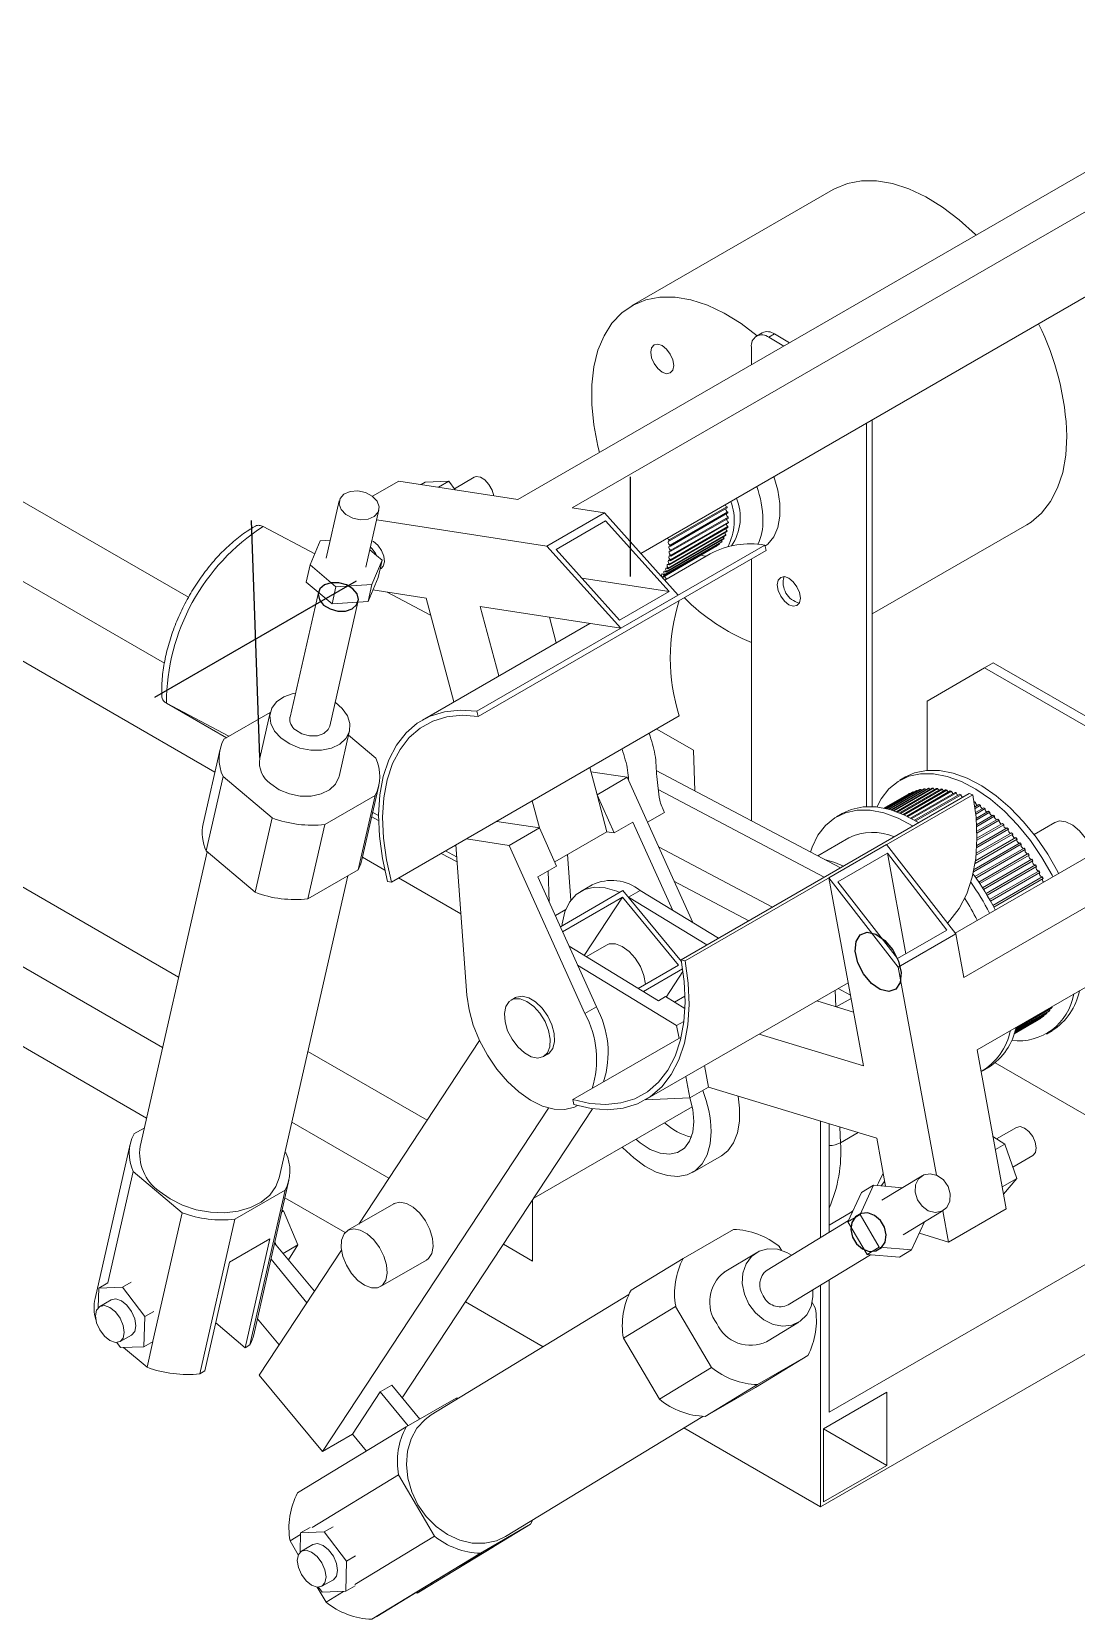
# Model space of a CAD drawing. Header units: millimetres. Extents: x 0 to 1189, y 0 to 841.
# Drawn here: x 847.98 to 873.63, y 652.59 to 691.6 of the extents above; entities that cross this region are included whole.
import ezdxf

# ---------------------------------------------------------------- set-up
doc = ezdxf.new("R2010")
doc.units = ezdxf.units.MM
doc.linetypes.add('CENTERX2', pattern=[20.32, 12.7, -2.54, 2.54, -2.54])

msp = doc.modelspace()

# ---------------------------------------------------------------- linework, layer by layer
at = {"color": 7, "linetype": 'Continuous', "lineweight": 15}
for p, q in [((827.752, 691.604), (851.825, 677.706)), ((859.918, 680.11), (879.717, 691.54)), ((861.246, 679.904), (881.045, 691.334)), ((826.055, 690.624), (851.237, 676.086)), ((862.937, 678.786), (881.531, 689.52)), ((826.055, 688.664), (852.475, 673.412)), ((867.659, 687.724), (862.709, 684.866)), ((819.549, 686.868), (851.585, 668.374)), ((817.852, 685.889), (851.191, 666.643)), ((817.852, 683.929), (850.797, 664.91)), ((865.918, 684.207), (865.777, 684.125)), ((866.218, 684.177), (866.077, 684.095)), ((866.077, 684.095), (866.449, 683.88)), ((866.218, 684.177), (866.59, 683.962)), ((865.652, 683.42), (865.652, 683.85)), ((868.481, 672.561), (868.481, 681.986)), ((868.622, 682.068), (868.622, 672.56)), ((856.996, 680.562), (856.347, 680.188)), ((859.918, 680.11), (856.996, 680.562)), ((857.641, 680.537), (857.538, 680.478)), ((857.641, 680.537), (858.217, 680.558)), ((858.217, 680.558), (857.964, 680.412)), ((858.217, 680.558), (858.379, 680.348)), ((858.843, 680.654), (858.359, 680.375)), ((855.529, 680.076), (855.209, 678.67)), ((889.292, 680.214), (870.656, 669.455)), ((856.184, 678.448), (856.504, 679.854)), ((860.629, 678.964), (856.449, 679.612)), ((862.043, 679.781), (860.629, 678.964)), ((860.855, 678.88), (862.071, 679.582)), ((862.043, 679.781), (861.246, 679.904)), ((863.857, 677.761), (862.043, 679.781)), ((862.071, 679.582), (863.631, 677.845)), ((865.051, 679.932), (863.636, 679.115)), ((863.641, 679.091), (865.055, 679.908)), ((865.073, 679.802), (863.659, 678.985)), ((863.662, 678.962), (865.076, 679.779)), ((865.085, 679.676), (863.671, 678.86)), ((863.672, 678.837), (865.086, 679.654)), ((890.668, 679.795), (870.869, 668.366)), ((853.659, 679.446), (854.927, 678.775)), ((863.603, 678.408), (865.018, 679.224)), ((865.024, 679.241), (863.61, 678.424)), ((863.636, 678.502), (865.051, 679.319)), ((865.055, 679.337), (863.641, 678.521)), ((863.659, 678.606), (865.073, 679.423)), ((865.076, 679.442), (863.662, 678.626)), ((863.671, 678.718), (865.085, 679.535)), ((865.086, 679.556), (863.672, 678.739)), ((868.622, 677.297), (872.414, 679.486)), ((854.813, 678.502), (855.061, 679.097)), ((855.061, 679.097), (855.31, 679.113)), ((856.28, 678.871), (856.445, 678.732)), ((858.907, 674.904), (865.978, 678.986)), ((858.941, 674.777), (866.012, 678.859)), ((862.443, 676.945), (860.629, 678.964)), ((862.415, 677.143), (860.855, 678.88)), ((864.872, 679.017), (863.46, 678.202)), ((863.462, 678.2), (864.86, 679.007)), ((864.803, 678.967), (863.467, 678.196)), ((863.508, 678.251), (864.922, 679.068)), ((864.932, 679.08), (863.518, 678.264)), ((863.56, 678.324), (864.975, 679.14)), ((864.983, 679.155), (863.569, 678.338)), ((864.8, 678.973), (864.803, 678.967)), ((864.863, 679.034), (864.872, 679.017)), ((865.978, 678.986), (866.012, 678.859)), ((854.717, 678.08), (854.813, 678.502)), ((855.449, 677.964), (854.813, 678.502)), ((856.581, 678.617), (856.333, 678.021)), ((856.445, 678.732), (856.581, 678.617)), ((856.485, 678.195), (856.581, 678.617)), ((856.53, 678.395), (856.556, 678.41)), ((864.642, 678.772), (863.527, 678.129)), ((865.652, 672.214), (865.652, 678.651)), ((855.353, 677.542), (854.717, 678.08)), ((856.333, 678.021), (855.449, 677.964)), ((856.485, 678.195), (856.237, 677.599)), ((856.237, 677.599), (856.333, 678.021)), ((863.631, 677.845), (861.486, 678.177)), ((863.496, 678.244), (863.572, 678.155)), ((890.994, 678.018), (871.195, 666.588)), ((855.017, 677.826), (854.32, 674.763)), ((855.353, 677.542), (855.449, 677.964)), ((857.661, 677.685), (856.357, 677.887)), ((856.705, 677.833), (857.773, 677.267)), ((858.344, 675.137), (857.661, 677.685)), ((863.631, 677.845), (862.415, 677.143)), ((862.443, 676.945), (863.857, 677.761)), ((855.295, 674.541), (855.987, 677.583)), ((856.237, 677.599), (855.353, 677.542)), ((862.443, 676.945), (858.989, 677.479)), ((858.989, 677.479), (859.446, 675.773)), ((861.68, 677.063), (857.571, 674.69)), ((860.693, 677.216), (860.861, 676.59)), ((871.592, 676.093), (871.38, 675.971)), ((871.592, 676.093), (875.835, 673.644)), ((871.38, 675.971), (869.966, 675.154)), ((871.38, 675.971), (875.623, 673.522)), ((851.278, 675.107), (852.757, 674.255)), ((851.286, 675.103), (852.819, 674.291)), ((858.907, 674.904), (858.941, 674.777)), ((869.966, 675.154), (869.966, 673.454)), ((853.833, 674.876), (852.696, 674.22)), ((853.833, 674.874), (853.577, 673.749)), ((856.81, 670.707), (863.881, 674.789)), ((855.527, 673.305), (855.783, 674.43)), ((855.758, 674.319), (856.425, 673.754)), ((864.231, 673.946), (863.326, 674.468)), ((852.602, 673.971), (852.186, 672.143)), ((864.266, 672.949), (864.231, 673.946)), ((861.683, 673.52), (861.861, 672.853)), ((861.71, 673.42), (862.604, 673.282)), ((867.837, 671.057), (863.316, 673.452)), ((852.679, 673.3), (852.263, 671.472)), ((852.679, 673.3), (853.88, 672.285)), ((856.086, 671.256), (856.502, 673.084)), ((862.604, 673.282), (861.861, 672.853)), ((862.604, 673.282), (864.21, 669.713)), ((868.939, 672.516), (869.694, 672.952)), ((869.72, 672.961), (868.948, 672.515)), ((868.973, 672.509), (869.789, 672.979)), ((869.816, 672.986), (868.985, 672.506)), ((869.018, 672.497), (869.887, 672.999)), ((869.916, 673.003), (869.033, 672.493)), ((869.074, 672.482), (869.989, 673.01)), ((870.018, 673.012), (869.091, 672.477)), ((869.138, 672.462), (870.094, 673.013)), ((870.124, 673.013), (869.158, 672.455)), ((869.211, 672.437), (870.201, 673.009)), ((870.232, 673.006), (869.232, 672.429)), ((869.29, 672.407), (870.311, 672.996)), ((869.439, 673.292), (869.297, 673.21)), ((870.343, 672.991), (869.314, 672.397)), ((869.376, 672.371), (870.423, 672.976)), ((870.455, 672.968), (869.401, 672.36)), ((869.467, 672.329), (870.537, 672.947)), ((870.57, 672.938), (869.494, 672.316)), ((869.729, 672.945), (869.72, 672.961)), ((856.408, 672.835), (855.175, 672.123)), ((856.408, 672.835), (855.992, 671.007)), ((860.269, 672.703), (860.447, 672.037)), ((861.861, 672.853), (862.104, 671.946)), ((861.861, 672.853), (862.282, 671.919)), ((863.926, 668.8), (870.997, 672.882)), ((864.022, 668.77), (871.094, 672.852)), ((868.908, 672.523), (869.516, 672.874)), ((869.54, 672.887), (868.909, 672.523)), ((868.917, 672.521), (869.603, 672.917)), ((869.628, 672.928), (868.922, 672.52)), ((869.543, 672.882), (869.54, 672.887)), ((869.563, 672.282), (870.653, 672.911)), ((870.686, 672.899), (869.59, 672.267)), ((869.634, 672.918), (869.628, 672.928)), ((869.662, 672.227), (870.769, 672.867)), ((870.803, 672.853), (869.691, 672.211)), ((871.094, 672.852), (870.997, 672.882)), ((871.121, 672.688), (871.124, 672.69)), ((871.157, 672.67), (871.127, 672.652)), ((871.141, 672.558), (871.242, 672.616)), ((871.276, 672.594), (871.146, 672.519)), ((853.88, 672.285), (853.464, 670.457)), ((856.327, 672.313), (856.494, 672.224)), ((856.351, 672.42), (856.494, 672.345)), ((859.396, 672.2), (860.447, 672.037)), ((862.742, 672.184), (862.282, 671.919)), ((863.719, 670.013), (862.742, 672.184)), ((863.102, 672.176), (863.515, 672.414)), ((867.883, 672.394), (867.742, 672.312)), ((871.158, 672.419), (871.36, 672.536)), ((871.393, 672.512), (871.162, 672.378)), ((871.172, 672.273), (871.477, 672.449)), ((871.51, 672.423), (871.176, 672.23)), ((871.183, 672.118), (871.593, 672.355)), ((871.626, 672.327), (871.186, 672.073)), ((871.19, 671.956), (871.708, 672.255)), ((871.741, 672.226), (871.191, 671.909)), ((873.101, 672.173), (872.594, 671.88)), ((855.175, 672.123), (854.759, 670.295)), ((858.653, 671.771), (859.705, 671.608)), ((859.705, 671.608), (860.447, 672.037)), ((860.447, 672.037), (860.868, 671.102)), ((860.821, 671.205), (862.104, 671.946)), ((862.282, 671.919), (862.104, 671.946)), ((868.042, 671.792), (867.28, 671.352)), ((871.154, 671.226), (872.148, 671.8)), ((872.072, 671.887), (871.17, 671.367)), ((871.175, 671.421), (872.042, 671.921)), ((871.964, 672.006), (871.185, 671.556)), ((871.188, 671.608), (871.933, 672.038)), ((871.192, 671.786), (871.822, 672.15)), ((871.853, 672.118), (871.192, 671.736)), ((852.285, 671.453), (850.638, 664.214)), ((852.263, 671.472), (853.464, 670.457)), ((858.029, 671.411), (858.422, 671.203)), ((858.138, 671.474), (858.413, 671.329)), ((858.665, 667.929), (858.391, 671.62)), ((859.705, 671.608), (861.562, 667.481)), ((861.137, 671.387), (861.22, 670.263)), ((867.558, 670.811), (868.972, 671.628)), ((868.992, 671.417), (867.776, 670.715)), ((868.972, 671.628), (870.674, 669.432)), ((870.456, 669.528), (868.992, 671.417)), ((868.992, 671.417), (869.445, 668.945)), ((872.28, 671.637), (871.107, 670.96)), ((871.12, 671.02), (872.251, 671.673)), ((871.141, 670.844), (872.352, 671.543)), ((872.178, 671.764), (871.145, 671.168)), ((872.38, 671.505), (871.168, 670.806)), ((871.236, 670.708), (872.449, 671.408)), ((855.992, 671.007), (854.759, 670.295)), ((856.101, 671.319), (856.648, 671.003)), ((860.868, 671.102), (860.408, 670.837)), ((872.475, 671.369), (871.263, 670.669)), ((871.328, 670.569), (872.542, 671.27)), ((872.567, 671.23), (871.354, 670.529)), ((871.417, 670.427), (872.631, 671.128)), ((872.655, 671.087), (871.441, 670.387)), ((854.051, 663.437), (855.74, 670.861)), ((856.81, 670.707), (856.717, 670.721)), ((856.985, 670.808), (858.517, 669.924)), ((860.408, 670.837), (861.845, 667.644)), ((860.689, 670.212), (860.662, 670.984)), ((861.743, 670.642), (861.46, 670.479)), ((867.558, 670.811), (868.404, 666.191)), ((867.558, 670.811), (869.26, 668.616)), ((867.776, 670.715), (869.24, 668.826)), ((871.502, 670.283), (872.716, 670.984)), ((872.739, 670.942), (871.525, 670.241)), ((871.582, 670.136), (872.796, 670.837)), ((872.818, 670.795), (871.605, 670.094)), ((860.96, 669.611), (862.497, 670.499)), ((861.015, 669.488), (862.485, 670.336)), ((862.485, 670.336), (861.543, 668.906)), ((862.485, 670.336), (863.86, 668.668)), ((862.497, 670.499), (863.934, 668.755)), ((862.918, 670.502), (862.636, 670.339)), ((862.636, 670.339), (864.558, 669.164)), ((864.841, 669.328), (862.918, 670.502)), ((861.093, 670.032), (860.837, 669.884)), ((869.24, 668.826), (870.456, 669.528)), ((870.674, 669.432), (869.26, 668.616)), ((870.674, 669.432), (870.869, 668.366)), ((863.367, 667.791), (861.176, 669.13)), ((862.09, 669.158), (861.596, 668.873)), ((863.816, 667.181), (861.385, 668.666)), ((863.86, 668.668), (862.869, 668.096)), ((864.022, 668.77), (863.926, 668.8)), ((863.963, 668.573), (862.999, 668.016)), ((863.972, 668.509), (863.561, 667.883)), ((869.26, 668.616), (870.196, 663.506)), ((859.855, 667.868), (859.749, 667.807)), ((863.044, 665.355), (868.03, 668.233)), ((863.544, 667.893), (863.367, 667.791)), ((864.018, 667.604), (863.544, 667.893)), ((863.765, 667.758), (864.021, 667.906)), ((868.085, 667.932), (867.785, 668.092)), ((861.562, 667.481), (861.845, 667.644)), ((868.163, 667.511), (867.256, 667.786)), ((868.1, 667.85), (867.737, 667.64)), ((872.123, 667.028), (872.912, 667.484)), ((872.962, 667.535), (872.131, 667.056)), ((872.134, 667.068), (872.98, 667.556)), ((873.026, 667.613), (872.144, 667.103)), ((872.148, 667.119), (873.043, 667.636)), ((872.912, 667.484), (872.902, 667.501)), ((873.043, 667.636), (873.034, 667.65)), ((863.816, 667.181), (863.993, 667.283)), ((863.874, 666.867), (863.816, 667.181)), ((872.738, 667.346), (872.108, 666.982)), ((872.108, 666.981), (872.678, 667.31)), ((872.109, 666.984), (872.761, 667.361)), ((872.817, 667.402), (872.112, 666.994)), ((872.114, 667), (872.839, 667.419)), ((872.892, 667.465), (872.12, 667.019)), ((872.761, 667.361), (872.757, 667.367)), ((872.839, 667.419), (872.832, 667.43)), ((858.975, 666.813), (856.008, 662.305)), ((861.268, 665.362), (863.926, 666.897)), ((868.404, 666.191), (865.842, 666.97)), ((872.897, 666.974), (873.038, 667.056)), ((854.758, 666.543), (857.685, 664.853)), ((860.549, 666.421), (860.655, 666.483)), ((871.195, 666.588), (871.911, 662.679)), ((864.142, 665.404), (864.045, 665.933)), ((864.601, 665.669), (864.504, 666.198)), ((871.341, 666.076), (871.483, 666.158)), ((871.641, 666.267), (877.037, 663.152)), ((864.142, 665.404), (864.601, 665.669)), ((864.601, 665.669), (868.73, 664.413)), ((860.669, 665.155), (855.114, 656.715)), ((861.752, 665.135), (857.077, 658.033)), ((860.306, 662.939), (864.2, 665.187)), ((861.268, 665.362), (861.291, 665.238)), ((863.045, 665.355), (864.142, 665.404)), ((854.364, 664.811), (856.75, 663.433)), ((867.35, 661.972), (867.35, 664.833)), ((867.562, 662.101), (867.562, 664.769)), ((850.741, 664.663), (850.488, 664.518)), ((868.73, 664.413), (868.946, 663.234)), ((871.586, 664.454), (871.875, 664.269)), ((872.166, 664.68), (871.675, 664.397)), ((850.394, 664.269), (849.531, 660.473)), ((854.195, 664.072), (854.218, 664.052)), ((864.207, 663.574), (864.914, 663.982)), ((871.875, 664.269), (871.644, 664.136)), ((871.875, 664.269), (872.169, 663.425)), ((872.072, 663.703), (872.565, 663.987)), ((850.471, 663.598), (849.848, 660.857)), ((850.471, 663.598), (851.672, 662.583)), ((853.431, 659.585), (854.295, 663.382)), ((868.651, 663.261), (868.32, 662.536)), ((868.651, 663.261), (868.355, 663.081)), ((869.362, 663.197), (868.651, 663.261)), ((868.837, 663.244), (868.925, 663.351)), ((869.846, 663.492), (868.859, 662.891)), ((872.169, 663.425), (871.812, 663.219)), ((872.169, 663.425), (871.845, 663.04)), ((854.201, 663.133), (852.968, 662.421)), ((854.201, 663.133), (853.337, 659.337)), ((854.196, 662.948), (855.673, 662.095)), ((856.873, 662.805), (855.742, 662.152)), ((860.278, 661.396), (860.278, 662.897)), ((877.037, 663.152), (867.562, 657.682)), ((868.355, 663.081), (868.024, 662.356)), ((851.672, 662.583), (850.954, 659.428)), ((852.968, 662.421), (852.104, 658.625)), ((854.157, 662.629), (854.119, 662.607)), ((854.127, 662.645), (854.157, 662.629)), ((854.157, 662.629), (854.509, 661.791)), ((867.562, 662.278), (868.082, 662.578)), ((868.32, 662.536), (868.024, 662.356)), ((868.091, 662.588), (868.147, 662.625)), ((868.32, 662.536), (868.788, 661.74)), ((869.379, 662.037), (870.366, 662.638)), ((870.356, 662.632), (870.497, 661.862)), ((871.911, 662.679), (870.497, 661.862)), ((865.211, 662.173), (863.979, 661.461)), ((868.041, 662.393), (866.036, 661.173)), ((868.024, 662.356), (868.492, 661.559)), ((869.587, 661.668), (869.902, 662.355)), ((870.497, 661.862), (869.777, 662.081)), ((853.823, 661.938), (852.833, 661.367)), ((853.216, 659.266), (853.823, 661.938)), ((855.585, 661.663), (853.565, 658.594)), ((854.919, 660.651), (853.943, 661.836)), ((853.95, 661.866), (853.983, 661.787)), ((854.509, 661.791), (854.151, 661.584)), ((854.509, 661.791), (854.285, 661.421)), ((859.563, 661.81), (860.278, 661.396)), ((866.338, 661.752), (866.392, 661.66)), ((868.788, 661.74), (868.492, 661.559)), ((868.788, 661.74), (869.587, 661.668)), ((869.587, 661.668), (869.291, 661.488)), ((852.833, 661.367), (852.226, 658.695)), ((854.734, 660.37), (853.853, 661.439)), ((856.542, 660.766), (857.673, 661.419)), ((863.979, 661.461), (862.696, 660.681)), ((865.776, 661.6), (864.987, 661.12)), ((866.556, 660.319), (868.581, 661.551)), ((868.492, 661.559), (869.291, 661.488)), ((849.847, 660.858), (849.625, 660.73)), ((850.422, 660.879), (850.202, 660.751)), ((867.35, 655.355), (877.249, 661.07)), ((867.562, 657.682), (867.562, 660.931)), ((849.625, 660.73), (849.611, 660.252)), ((850.202, 660.751), (849.625, 660.73)), ((850.756, 660.032), (850.202, 660.751)), ((862.639, 660.569), (857.79, 657.617)), ((867.35, 655.355), (867.35, 660.802)), ((849.929, 660.443), (849.646, 660.28)), ((850.977, 660.159), (850.756, 660.032)), ((858.628, 660.389), (860.536, 659.288)), ((863.792, 660.282), (862.51, 659.502)), ((863.792, 660.282), (864.676, 658.779)), ((867.146, 660.378), (867.221, 660.249)), ((850.733, 659.291), (850.756, 660.032)), ((852.494, 659.876), (853.216, 659.266)), ((854.052, 659.333), (853.52, 659.978)), ((866.027, 659.411), (866.816, 659.892)), ((850.063, 659.391), (850.157, 659.269)), ((850.146, 659.414), (850.429, 659.577)), ((850.157, 659.269), (850.733, 659.291)), ((850.955, 659.419), (850.733, 659.291)), ((850.952, 659.417), (850.809, 658.787)), ((853.337, 659.337), (853.216, 659.266)), ((862.51, 659.502), (863.393, 657.998)), ((850.234, 659.272), (850.809, 658.787)), ((867.035, 659.07), (865.753, 658.289)), ((867.035, 659.07), (865.802, 658.358)), ((852.226, 658.695), (852.104, 658.625)), ((855.114, 656.715), (853.565, 658.594)), ((864.676, 658.779), (863.393, 657.998)), ((855.856, 657.144), (856.538, 658.18)), ((856.538, 658.18), (856.821, 658.344)), ((857.224, 657.348), (856.538, 658.18)), ((857.507, 657.512), (856.821, 658.344)), ((865.802, 658.358), (864.52, 657.577)), ((865.753, 658.289), (864.52, 657.577)), ((867.42, 657.274), (868.976, 658.172)), ((868.976, 658.172), (868.976, 656.375)), ((858.404, 658.029), (857.171, 657.318)), ((858.465, 658.028), (858.404, 658.029)), ((859.609, 654.627), (864.459, 657.579)), ((857.171, 657.318), (854.507, 655.696)), ((855.856, 657.144), (855.114, 656.715)), ((856.2, 656.727), (855.856, 657.144)), ((863.991, 657.294), (867.35, 655.355)), ((867.42, 655.477), (867.42, 657.274)), ((868.976, 656.375), (867.42, 657.273)), ((868.976, 656.375), (867.42, 655.477)), ((856.985, 656.139), (854.864, 654.848)), ((856.985, 656.139), (857.868, 654.635)), ((860.228, 654.926), (860.285, 655.038)), ((854.579, 654.674), (854.321, 654.517)), ((854.58, 654.718), (854.566, 654.24)), ((854.812, 654.851), (854.58, 654.718)), ((855.157, 654.739), (854.58, 654.718)), ((855.377, 654.867), (855.157, 654.739)), ((855.711, 654.02), (855.157, 654.739)), ((857.868, 654.635), (855.91, 653.443)), ((860.228, 654.926), (857.564, 653.304)), ((860.228, 654.926), (858.995, 654.214)), ((854.321, 654.517), (854.522, 654.175)), ((854.884, 654.431), (854.601, 654.268)), ((858.995, 654.214), (856.331, 652.593)), ((857.443, 653.234), (859.317, 654.375)), ((859.317, 654.375), (858.327, 653.804)), ((855.688, 653.279), (855.711, 654.02)), ((855.932, 654.147), (855.711, 654.02)), ((855.101, 653.402), (855.384, 653.565)), ((858.327, 653.804), (856.453, 652.663)), ((854.99, 653.38), (855.205, 653.014)), ((855.018, 653.379), (855.112, 653.258)), ((855.112, 653.258), (855.688, 653.279)), ((855.637, 653.277), (855.205, 653.014)), ((855.92, 653.413), (855.688, 653.279)), ((857.429, 653.257), (857.443, 653.234)), ((857.564, 653.304), (857.443, 653.234)), ((856.453, 652.663), (856.331, 652.593))]:
    msp.add_line(p, q, dxfattribs=at)
at = {"color": 7, "linetype": 'CENTERX2'}
for p, q in [((862.683, 678.216), (862.683, 680.666)), ((853.58, 673.767), (853.376, 679.596)), ((851.003, 675.253), (855.953, 678.11))]:
    msp.add_line(p, q, dxfattribs=at)
at = {"color": 8, "linetype": 'Continuous', "lineweight": 15}
for p, q in [((851.286, 675.103), (852.757, 674.255)), ((867.439, 670.828), (863.364, 672.986)), ((863.373, 671.573), (866.167, 670.093)), ((865.589, 669.759), (863.751, 670.732)), ((867.71, 668.049), (867.725, 667.644)), ((867.828, 664.688), (867.842, 664.302)), ((867.842, 664.302), (868.274, 664.552)), ((868.082, 662.578), (868.142, 662.615))]:
    msp.add_line(p, q, dxfattribs=at)
at = {"color": 7, "linetype": 'Continuous', "lineweight": 15, "flags": 128}
for points in [[(871.171, 686.606), (871.154, 686.622), (870.756, 686.983), (870.347, 687.293), (869.933, 687.546), (869.521, 687.74), (869.116, 687.871), (868.726, 687.938), (868.355, 687.939), (868.01, 687.874), (867.695, 687.744), (867.659, 687.724)], [(865.795, 684.135), (865.397, 684.435), (864.983, 684.689), (864.571, 684.883), (864.166, 685.014), (863.776, 685.08), (863.405, 685.081), (863.06, 685.016), (862.746, 684.887), (862.467, 684.694), (862.228, 684.442), (862.032, 684.134), (861.882, 683.775), (861.781, 683.369), (861.73, 682.924), (861.73, 682.446), (861.781, 681.942), (861.882, 681.42), (861.921, 681.266)], [(863.743, 683.401), (863.722, 683.538), (863.66, 683.68), (863.569, 683.803), (863.46, 683.891), (863.352, 683.928), (863.26, 683.911), (863.199, 683.84), (863.178, 683.728), (863.199, 683.59), (863.26, 683.449), (863.352, 683.325), (863.46, 683.238), (863.569, 683.2), (863.66, 683.218), (863.722, 683.288), (863.743, 683.401)], [(872.414, 679.486), (872.522, 679.554), (872.781, 679.776), (872.999, 680.057), (873.172, 680.392), (873.298, 680.775), (873.374, 681.201), (873.4, 681.663)], [(858.843, 680.654), (858.893, 680.671), (858.997, 680.657), (859.107, 680.589), (859.207, 680.478), (859.283, 680.342), (859.322, 680.202)], [(865.985, 678.959), (866.057, 679.014), (866.202, 679.192), (866.302, 679.422), (866.353, 679.698), (866.353, 680.008), (866.302, 680.342), (866.207, 680.674)], [(856.236, 679.625), (856.388, 679.691), (856.484, 679.799), (856.509, 679.932), (856.459, 680.07), (856.341, 680.192), (856.174, 680.28), (855.983, 680.319), (855.798, 680.305), (855.645, 680.239), (855.549, 680.131), (855.524, 679.998), (855.574, 679.86), (855.692, 679.738), (855.859, 679.651), (856.05, 679.611), (856.236, 679.625)], [(864.962, 679.192), (864.97, 679.174), (864.983, 679.155)], [(856.332, 679.096), (856.368, 679.076), (856.475, 678.984), (856.564, 678.857), (856.622, 678.715), (856.638, 678.58), (856.612, 678.471), (856.556, 678.41)], [(863.641, 679.091), (863.626, 679.092), (863.615, 679.085), (863.609, 679.071), (863.609, 679.052), (863.616, 679.031), (863.627, 679.011), (863.643, 678.995), (863.659, 678.985)], [(863.662, 678.962), (863.646, 678.965), (863.634, 678.96), (863.626, 678.948), (863.625, 678.93), (863.63, 678.909), (863.64, 678.888), (863.654, 678.871), (863.671, 678.86)], [(863.672, 678.837), (863.656, 678.843), (863.642, 678.84), (863.633, 678.829), (863.63, 678.812), (863.633, 678.792), (863.642, 678.771), (863.656, 678.753), (863.672, 678.739)], [(864.917, 679.107), (864.92, 679.1), (864.932, 679.08)], [(863.603, 678.408), (863.587, 678.421), (863.571, 678.427), (863.558, 678.425), (863.548, 678.415), (863.545, 678.398), (863.547, 678.378), (863.556, 678.357), (863.569, 678.338)], [(863.636, 678.502), (863.62, 678.514), (863.604, 678.517), (863.592, 678.513), (863.584, 678.501), (863.582, 678.483), (863.586, 678.463), (863.596, 678.442), (863.61, 678.424)], [(863.659, 678.606), (863.643, 678.616), (863.627, 678.617), (863.616, 678.611), (863.609, 678.597), (863.609, 678.578), (863.615, 678.557), (863.626, 678.537), (863.641, 678.521)], [(863.671, 678.718), (863.654, 678.726), (863.64, 678.725), (863.63, 678.716), (863.625, 678.701), (863.626, 678.681), (863.634, 678.66), (863.646, 678.641), (863.662, 678.626)], [(864.546, 678.717), (864.516, 678.72), (864.401, 678.742)], [(863.508, 678.251), (863.493, 678.268), (863.476, 678.278), (863.461, 678.28), (863.449, 678.274), (863.442, 678.261), (863.442, 678.242), (863.447, 678.221), (863.45, 678.214)], [(863.56, 678.324), (863.545, 678.339), (863.529, 678.347), (863.514, 678.347), (863.503, 678.339), (863.498, 678.324), (863.499, 678.304), (863.506, 678.283), (863.518, 678.264)], [(866.855, 677.685), (866.833, 677.823), (866.772, 677.964), (866.68, 678.088), (866.572, 678.175), (866.463, 678.213), (866.372, 678.195), (866.31, 678.125), (866.289, 678.012), (866.31, 677.875), (866.372, 677.733), (866.463, 677.609), (866.572, 677.522), (866.68, 677.485), (866.772, 677.502), (866.833, 677.573), (866.855, 677.685)], [(854.453, 675.348), (854.396, 675.338), (854.169, 675.261), (853.99, 675.139), (853.871, 674.981), (853.822, 674.799), (853.846, 674.606), (853.941, 674.416), (854.101, 674.244)], [(854.101, 674.244), (854.313, 674.102), (854.562, 674.001), (854.829, 673.948), (855.094, 673.947), (855.338, 673.999), (855.543, 674.099), (855.694, 674.24), (855.778, 674.412), (855.791, 674.601), (855.731, 674.795), (855.602, 674.977), (855.429, 675.126)], [(856.717, 670.721), (856.59, 671.286), (856.515, 671.835), (856.494, 672.359), (856.526, 672.852), (856.611, 673.306), (856.748, 673.715), (856.935, 674.072), (857.169, 674.372), (857.447, 674.612), (857.765, 674.787), (858.117, 674.895), (858.5, 674.934), (858.907, 674.904)], [(854.454, 674.448), (854.613, 674.352), (854.801, 674.302), (854.991, 674.305), (855.152, 674.361), (855.261, 674.461), (855.295, 674.541)], [(856.81, 670.707), (856.687, 671.256), (856.614, 671.79), (856.593, 672.301), (856.624, 672.78), (856.707, 673.222), (856.84, 673.62), (857.022, 673.967), (857.25, 674.26), (857.52, 674.493), (857.829, 674.663), (858.173, 674.768), (858.545, 674.806), (858.941, 674.777)], [(868.735, 672.551), (868.841, 672.756), (869.027, 672.998), (869.254, 673.183), (869.516, 673.309), (869.809, 673.371), (870.127, 673.37), (870.464, 673.305), (870.813, 673.177), (871.168, 672.99), (871.522, 672.746), (871.867, 672.45), (872.197, 672.108), (872.506, 671.728), (872.787, 671.315), (873.036, 670.879), (873.055, 670.841)], [(869.439, 673.292), (869.657, 673.39), (869.95, 673.453), (870.268, 673.452), (870.605, 673.387), (870.955, 673.259), (871.309, 673.071), (871.663, 672.827), (872.008, 672.532), (872.338, 672.19), (872.647, 671.809), (872.929, 671.397), (873.177, 670.96), (873.197, 670.922)], [(853.845, 673.119), (854.057, 672.977), (854.306, 672.876), (854.573, 672.823), (854.838, 672.822), (855.082, 672.874), (855.287, 672.974), (855.438, 673.115), (855.522, 673.287), (855.527, 673.305)], [(869.828, 672.965), (869.828, 672.965), (869.816, 672.986)], [(869.931, 672.977), (869.927, 672.982), (869.916, 673.003)], [(870.037, 672.981), (870.029, 672.991), (870.018, 673.012)], [(870.145, 672.977), (870.134, 672.992), (870.124, 673.013)], [(867.883, 672.394), (868.102, 672.492), (868.395, 672.555), (868.713, 672.554), (869.05, 672.489), (869.399, 672.361), (869.754, 672.173), (869.764, 672.167)], [(870.465, 669.702), (870.522, 669.76), (870.755, 670.062), (870.941, 670.42), (871.077, 670.83), (871.161, 671.284), (871.192, 671.778), (871.169, 672.303), (871.094, 672.852)], [(867.103, 671.446), (867.143, 671.564), (867.286, 671.858), (867.472, 672.1), (867.698, 672.285), (867.96, 672.411), (868.253, 672.473), (868.571, 672.472), (868.908, 672.407), (869.258, 672.279), (869.612, 672.092), (869.62, 672.087)], [(874.031, 671.404), (873.969, 671.578), (873.854, 671.787), (873.708, 671.969), (873.544, 672.107), (873.375, 672.19), (873.219, 672.209), (873.101, 672.173)], [(872.236, 671.664), (872.226, 671.665), (872.209, 671.674), (872.194, 671.689), (872.181, 671.708), (872.174, 671.729), (872.173, 671.749), (872.178, 671.764)], [(872.339, 671.536), (872.325, 671.537), (872.309, 671.546), (872.293, 671.562), (872.281, 671.582), (872.275, 671.603), (872.274, 671.622), (872.28, 671.637)], [(872.439, 671.403), (872.436, 671.402), (872.421, 671.404), (872.405, 671.415), (872.39, 671.431), (872.378, 671.451), (872.372, 671.473), (872.373, 671.491), (872.38, 671.505)], [(867.451, 671.262), (867.698, 671.191), (867.915, 671.102)], [(872.536, 671.266), (872.529, 671.265), (872.513, 671.268), (872.497, 671.279), (872.482, 671.297), (872.472, 671.317), (872.467, 671.338), (872.468, 671.356), (872.475, 671.369)], [(872.628, 671.126), (872.618, 671.124), (872.602, 671.129), (872.585, 671.141), (872.571, 671.159), (872.561, 671.18), (872.557, 671.2), (872.559, 671.218), (872.567, 671.23)], [(872.716, 670.984), (872.702, 670.981), (872.686, 670.987), (872.67, 671), (872.656, 671.018), (872.647, 671.039), (872.643, 671.06), (872.646, 671.077), (872.655, 671.087)], [(872.796, 670.837), (872.782, 670.835), (872.766, 670.842), (872.75, 670.856), (872.737, 670.875), (872.728, 670.896), (872.726, 670.916), (872.729, 670.932), (872.737, 670.941)], [(861.001, 669.635), (861.006, 669.683), (861.072, 669.974), (861.188, 670.217), (861.351, 670.402), (861.556, 670.525), (861.795, 670.581), (862.06, 670.568), (862.344, 670.486), (862.42, 670.454)], [(862.09, 669.158), (862.162, 669.187), (862.312, 669.188), (862.478, 669.125), (862.646, 669.003), (862.799, 668.834), (862.925, 668.632), (863.012, 668.415), (863.053, 668.202), (863.053, 668.202)], [(861.268, 665.362), (861.682, 665.267), (862.077, 665.239), (862.449, 665.279), (862.792, 665.385), (863.1, 665.557), (863.37, 665.791), (863.597, 666.084), (863.778, 666.433), (863.91, 666.831), (863.992, 667.274), (864.022, 667.754), (864, 668.265), (863.926, 668.8)], [(861.291, 665.238), (861.716, 665.14), (862.122, 665.112), (862.505, 665.152), (862.857, 665.261), (863.174, 665.438), (863.451, 665.678), (863.684, 665.98), (863.87, 666.338), (864.006, 666.748), (864.09, 667.202), (864.121, 667.696), (864.098, 668.221), (864.022, 668.77)], [(861.385, 665.22), (861.305, 665.18), (861.068, 665.119), (860.804, 665.127), (860.522, 665.203), (860.23, 665.346), (859.94, 665.55), (859.66, 665.808), (859.4, 666.112), (859.168, 666.452), (858.973, 666.816), (858.821, 667.192), (858.717, 667.567), (858.665, 667.929)], [(859.855, 667.868), (859.88, 667.881), (860.022, 667.905), (860.184, 667.865), (860.353, 667.763), (860.513, 667.609), (860.65, 667.416), (860.752, 667.202), (860.81, 666.986), (860.818, 666.787), (860.777, 666.622), (860.689, 666.506), (860.655, 666.483)], [(860.645, 666.513), (860.703, 666.662), (860.713, 666.851), (860.672, 667.064), (860.584, 667.281), (860.459, 667.483), (860.305, 667.652), (860.138, 667.774), (859.972, 667.837), (859.821, 667.836), (859.7, 667.771), (859.619, 667.647), (859.585, 667.476), (859.601, 667.273), (859.665, 667.056), (859.773, 666.844), (859.914, 666.656), (860.076, 666.509), (860.245, 666.415), (860.405, 666.384), (860.542, 666.418), (860.645, 666.513)], [(872.98, 667.556), (872.969, 667.577), (872.968, 667.579)], [(864.238, 664.826), (864.212, 665.123), (864.143, 665.405)], [(864.914, 663.982), (865.073, 664.105), (865.216, 664.299), (865.314, 664.544), (865.363, 664.832), (865.363, 665.154), (865.324, 665.449)], [(862.814, 664.387), (862.924, 664.296), (863.168, 664.14), (863.41, 664.046), (863.637, 664.019), (863.839, 664.061), (864.008, 664.169), (864.134, 664.338), (864.212, 664.561), (864.238, 664.826)], [(862.482, 664.195), (862.495, 664.181), (862.761, 663.928), (863.037, 663.725), (863.316, 663.579), (863.588, 663.494), (863.844, 663.472), (864.077, 663.515), (864.278, 663.621), (864.442, 663.787), (864.563, 664.008), (864.638, 664.275), (864.663, 664.581)], [(872.163, 664.678), (872.254, 664.698), (872.362, 664.662), (872.47, 664.577), (872.563, 664.454), (872.625, 664.313), (872.648, 664.175), (872.628, 664.061), (872.568, 663.989), (872.565, 663.987)], [(851.107, 663.111), (851.375, 662.92), (851.683, 662.767), (852.018, 662.657), (852.366, 662.595), (852.713, 662.583), (853.045, 662.622), (853.349, 662.71), (853.611, 662.844), (853.822, 663.018), (853.972, 663.225), (854.051, 663.437)], [(870.215, 663.498), (870.046, 663.541), (869.886, 663.513), (869.759, 663.416), (869.685, 663.265), (869.675, 663.085), (869.731, 662.901), (869.844, 662.742), (869.996, 662.632), (870.166, 662.588), (870.326, 662.617), (870.453, 662.714), (870.527, 662.864), (870.537, 663.045), (870.481, 663.229), (870.368, 663.388), (870.215, 663.498)], [(856.873, 662.805), (856.88, 662.809), (857.018, 662.842), (857.178, 662.811), (857.346, 662.717), (857.508, 662.57), (857.65, 662.382), (857.757, 662.17), (857.822, 661.953), (857.838, 661.75), (857.804, 661.579), (857.723, 661.456), (857.673, 661.419)], [(855.646, 662.06), (855.749, 662.155), (855.886, 662.189), (856.046, 662.158), (856.215, 662.064), (856.377, 661.917), (856.518, 661.729), (856.626, 661.517), (856.691, 661.3), (856.707, 661.097), (856.673, 660.926), (856.591, 660.802), (856.47, 660.737), (856.32, 660.736), (856.153, 660.799), (855.986, 660.921), (855.833, 661.09), (855.707, 661.292), (855.62, 661.509), (855.579, 661.722), (855.588, 661.911), (855.646, 662.06)], [(866.64, 661.541), (866.525, 661.607), (866.29, 661.686), (866.056, 661.695), (865.839, 661.634), (865.656, 661.507), (865.521, 661.323), (865.443, 661.097), (865.429, 660.845), (865.479, 660.585), (865.589, 660.338)], [(850.533, 659.806), (850.506, 659.978), (850.429, 660.155), (850.314, 660.309), (850.179, 660.419), (850.044, 660.466), (849.929, 660.443)], [(865.589, 660.338), (865.752, 660.12), (865.955, 659.949), (866.184, 659.837), (866.421, 659.793), (866.648, 659.819), (866.85, 659.914), (867.01, 660.07), (867.118, 660.277), (867.164, 660.518), (867.16, 660.686)], [(849.543, 660.051), (849.57, 659.879), (849.646, 659.703), (849.761, 659.548), (849.896, 659.439), (850.032, 659.392), (850.146, 659.414), (850.223, 659.502), (850.25, 659.643), (850.223, 659.815), (850.146, 659.991), (850.032, 660.146), (849.896, 660.255), (849.761, 660.302), (849.646, 660.28), (849.57, 660.192), (849.543, 660.051)], [(850.429, 659.577), (850.429, 659.577), (850.506, 659.666), (850.533, 659.806)], [(857.79, 657.617), (857.636, 657.505), (857.438, 657.288), (857.293, 657.024), (857.204, 656.723), (857.177, 656.397), (857.213, 656.06), (857.309, 655.726), (857.462, 655.407)], [(857.462, 655.407), (857.666, 655.118), (857.912, 654.87), (858.19, 654.674), (858.49, 654.536), (858.797, 654.464), (859.101, 654.459), (859.389, 654.522), (859.609, 654.627)], [(855.205, 653.631), (855.178, 653.803), (855.101, 653.979), (854.987, 654.134), (854.851, 654.243), (854.716, 654.29), (854.601, 654.268), (854.525, 654.18), (854.498, 654.039), (854.525, 653.867), (854.601, 653.691), (854.716, 653.536), (854.851, 653.427), (854.987, 653.38), (855.101, 653.402), (855.178, 653.49), (855.205, 653.631)], [(855.384, 653.565), (855.384, 653.565), (855.461, 653.654), (855.488, 653.794), (855.461, 653.966), (855.384, 654.143), (855.269, 654.297), (855.134, 654.407), (854.999, 654.454), (854.884, 654.431)]]:
    msp.add_lwpolyline(points, dxfattribs=at)
at = {"color": 7, "linetype": 'Continuous', "flags": 128}
for points in [[(855.844, 677.421), (855.955, 677.52), (855.998, 677.649), (855.966, 677.787), (855.864, 677.915), (855.707, 678.012), (855.519, 678.065), (855.329, 678.064), (855.166, 678.01), (855.054, 677.911), (855.011, 677.782), (855.044, 677.644), (855.146, 677.516), (855.303, 677.419), (855.491, 677.366), (855.681, 677.367), (855.844, 677.421)], [(868.223, 669.248), (868.327, 669.413), (868.498, 669.475), (868.71, 669.427), (868.929, 669.274), (869.124, 669.041), (869.263, 668.763), (869.327, 668.483), (869.305, 668.242), (869.2, 668.078), (869.029, 668.015), (868.818, 668.064), (868.598, 668.216), (868.404, 668.449), (868.264, 668.727), (868.201, 669.008), (868.223, 669.248)], [(868.509, 662.576), (868.344, 662.565), (868.207, 662.484), (868.119, 662.345), (868.093, 662.169), (868.133, 661.984), (868.233, 661.816), (868.378, 661.693), (868.546, 661.632), (868.711, 661.643), (868.848, 661.724), (868.936, 661.863), (868.962, 662.039), (868.922, 662.225), (868.822, 662.392), (868.677, 662.516), (868.509, 662.576)]]:
    msp.add_lwpolyline(points, dxfattribs=at)
at = {"color": 8, "linetype": 'Continuous', "lineweight": 15, "flags": 128}
msp.add_lwpolyline([(868.742, 663.253), (868.777, 663.317), (868.888, 663.552)], dxfattribs=at)
at = {"color": 7, "linetype": 'Continuous', "lineweight": 15}
for centre, radius, start, end in [((866.788, 681.472), 6.614, 1.6605, 26.525), ((865.911, 683.892), 0.262, 50.7955, 189.2143), ((866.042, 683.932), 0.302, 54.3814, 114.3085), ((863.355, 679.555), 2.581, 1.1032, 19.7998), ((865.08, 680.008), 0.082, 201.2343, 249.3299), ((863.887, 679.587), 1.344, 331.6977, 20.6479), ((864.131, 679.672), 1.248, 325.834, 22.1306), ((865.105, 679.877), 0.0822, 171.565, 247.0106), ((865.127, 679.753), 0.0877, 177.1754, 241.4041), ((865.134, 679.632), 0.0896, 181.0399, 237.5337), ((863.117, 679.523), 1.977, 11.2201, 11.9242), ((863.485, 679.588), 1.602, 6.826, 7.6603), ((863.543, 679.597), 1.544, 2.1238, 2.9506), ((864.654, 679.559), 1.282, 334.46, 2.0255), ((856.467, 675.092), 5.181, 122.8204, 179.878), ((865.094, 679.311), 0.0993, 193.3596, 225.2175), ((864.376, 679.498), 0.697, 336.8988, 338.3551), ((865.12, 679.411), 0.0976, 189.7333, 228.8458), ((865.133, 679.518), 0.0944, 185.7093, 232.8691), ((864.166, 679.566), 0.918, 344.4018, 345.5755), ((864.081, 679.581), 1.004, 350.9584, 352.0976), ((863.768, 679.607), 1.319, 356.8671, 357.7852), ((855.845, 678.462), 0.658, 24.2126, 46.6558), ((863.665, 679.192), 0.082, 201.2343, 249.3299), ((861.702, 678.707), 1.977, 11.2201, 11.9242), ((862.071, 678.772), 1.602, 6.826, 7.6603), ((862.129, 678.78), 1.544, 2.1238, 2.9506), ((865.607, 677.017), 2.003, 79.3301, 118.8135), ((864.579, 679.341), 0.436, 298.9959, 301.0148), ((864.551, 679.384), 0.487, 309.4154, 311.2401), ((864.535, 679.4), 0.51, 319.3175, 321.1161), ((864.455, 679.458), 0.609, 328.5817, 330.1592), ((862.962, 678.682), 0.697, 336.8988, 338.3551), ((862.752, 678.749), 0.918, 344.4018, 345.5755), ((862.667, 678.764), 1.004, 350.9584, 352.0976), ((862.353, 678.79), 1.319, 356.8671, 357.7852), ((863.121, 678.584), 0.51, 319.3175, 321.1161), ((863.041, 678.641), 0.609, 328.5817, 330.1592), ((866.945, 678.064), 0.512, 163.0125, 256.9823), ((868.334, 676.209), 4.674, 162.3095, 197.6823), ((867.532, 681.185), 4.962, 224.6447, 247.7414), ((854.633, 674.71), 0.318, 170.4223, 235.66), ((853.601, 673.743), 1.023, 152.238, 205.6422), ((854.212, 673.647), 0.643, 170.8925, 235.1884), ((855.503, 673.312), 1.023, 332.2381, 25.6426), ((870.039, 671.925), 1.083, 107.1063, 108.5806), ((870.06, 671.852), 1.159, 102.1589, 103.557), ((870.071, 671.806), 1.206, 97.3764, 98.7454), ((870.082, 671.716), 1.298, 92.7985, 94.1006), ((870.085, 671.552), 1.462, 88.463, 89.6486), ((870.083, 671.507), 1.507, 84.3044, 85.4866), ((870.328, 673.034), 0.0999, 196.3995, 224.216), ((870.077, 671.424), 1.589, 80.3824, 81.5365), ((870.439, 673.016), 0.0992, 194.6098, 226.0132), ((870.028, 671.156), 1.862, 76.7353, 77.7501), ((870.552, 672.99), 0.0987, 192.8343, 227.7868), ((869.996, 671.031), 1.991, 73.2673, 74.2451), ((870.666, 672.956), 0.0978, 191.0211, 229.6001), ((870.006, 671.986), 1.014, 117.33, 118.8817), ((870.048, 671.901), 1.109, 112.2213, 113.6474), ((869.931, 670.824), 2.209, 70.0081, 70.917), ((870.78, 672.914), 0.0954, 188.8287, 231.7862), ((869.846, 670.605), 2.443, 66.944, 67.79), ((870.897, 672.865), 0.0951, 187.0834, 231.8973), ((869.541, 670.01), 3.112, 58.7053, 59.4267), ((871.246, 672.67), 0.089, 180.4685, 240.1452), ((869.478, 669.906), 3.234, 56.2192, 56.9313), ((871.363, 672.592), 0.0878, 178.4497, 242.1639), ((854.864, 674.899), 2.794, 249.3748, 276.4042), ((869.28, 669.617), 3.584, 53.875, 54.5326), ((871.48, 672.506), 0.0865, 176.3837, 244.2342), ((869.233, 669.547), 3.668, 51.6167, 52.2733), ((871.592, 672.412), 0.0824, 172.8681, 247.75), ((869.076, 669.346), 3.923, 49.4559, 50.0824), ((871.706, 672.314), 0.0813, 170.7815, 249.8383), ((868.759, 668.984), 4.405, 47.4003, 47.9685), ((871.819, 672.21), 0.08, 168.5737, 252.0389), ((853.225, 671.922), 1.062, 168.0095, 205.0712), ((868.637, 670.558), 1.37, 67.3941, 115.7285), ((868.58, 668.8), 4.661, 45.3945, 45.9405), ((871.93, 672.1), 0.0786, 166.2995, 254.3155), ((868.491, 668.717), 4.783, 43.4393, 43.9794), ((872.038, 671.984), 0.0772, 163.9294, 256.6846), ((868.309, 668.553), 5.028, 41.5493, 42.0698), ((872.144, 671.863), 0.0756, 161.4765, 259.1358), ((868.316, 668.56), 5.018, 39.6898, 40.2172), ((868.039, 668.336), 5.375, 37.8883, 38.3854), ((867.941, 668.268), 5.493, 36.1063, 36.5964), ((867.76, 668.147), 5.712, 34.3456, 34.8195), ((855.136, 671.473), 0.975, 331.4693, 347.1438), ((867.895, 668.242), 5.546, 32.5953, 33.0853), ((867.862, 668.224), 5.584, 30.8535, 31.3411), ((862.217, 669.619), 1.128, 51.564, 114.9022), ((865.966, 667.13), 6.207, 26.9429, 35.1412), ((866.116, 667.216), 6.197, 26.9401, 36.5375), ((867.866, 668.228), 5.578, 29.1224, 29.6107), ((867.824, 668.207), 5.625, 27.3931, 27.8766), ((872.87, 670.758), 0.0658, 149.4818, 229.1169), ((854.448, 673.072), 2.794, 249.3748, 276.4045), ((866.555, 667.47), 5.181, 26.336, 33.1976), ((872.214, 668.178), 1.372, 262.9328, 350.7867), ((872.22, 668.335), 1.518, 302.6172, 348.8088), ((859.493, 666.352), 2.357, 342.2404, 28.6046), ((859.776, 666.516), 2.357, 342.2404, 28.6046), ((872.122, 668.295), 1.132, 312.8137, 314.2293), ((872.14, 668.282), 1.111, 317.7287, 319.1949), ((872.044, 668.365), 1.237, 322.5409, 323.8835), ((870.664, 667.437), 1.519, 302.6249, 348.8984), ((872.152, 668.263), 1.089, 302.579, 304.0253), ((872.124, 668.297), 1.133, 307.7627, 309.1617), ((870.536, 667.35), 1.504, 300.2243, 348.906), ((861.796, 664.525), 2.867, 1.1294, 21.7443), ((864.493, 665.811), 1.406, 226.2712, 257.0498), ((851.394, 664.041), 1.023, 152.2368, 205.6424), ((851.778, 664.047), 1.152, 171.6965, 234.3858), ((853.295, 663.61), 1.023, 332.2373, 25.6424), ((852.656, 665.198), 2.794, 249.3752, 276.4041), ((865.151, 660.294), 1.88, 50.8364, 88.1557), ((865.604, 660.601), 1.839, 152.093, 189.9694), ((865.54, 660.393), 0.913, 127.2379, 215.8957), ((866.315, 660.809), 0.459, 127.4791, 215.6558), ((850.534, 660.253), 1.027, 167.6554, 197.1017), ((864.321, 659.82), 1.839, 152.0935, 189.9699), ((866.354, 660.719), 0.448, 203.2871, 296.7644), ((865.41, 659.93), 1.839, 332.0944, 9.9693), ((865.636, 660.248), 0.923, 205.0251, 295.026), ((852.48, 659.802), 0.975, 331.474, 347.1387), ((851.793, 661.401), 2.794, 249.3744, 276.4046), ((865.863, 660.237), 1.88, 230.8364, 268.1555), ((864.58, 659.456), 1.88, 230.8368, 268.1557), ((858.796, 656.457), 1.839, 152.0925, 189.9699), ((856.133, 654.836), 1.839, 152.0938, 189.9686), ((859.056, 656.093), 1.88, 230.8364, 268.1559), ((856.392, 654.471), 1.88, 230.8367, 268.1555)]:
    msp.add_arc(centre, radius, start, end, dxfattribs=at)
at = {"color": 8, "linetype": 'Continuous', "lineweight": 15}
for centre, radius, start, end in [((867.556, 664.837), 0.606, 270.5556, 298.1245), ((864.371, 664.079), 3.478, 336.5598, 3.6808)]:
    msp.add_arc(centre, radius, start, end, dxfattribs=at)
at = {"color": 7, "linetype": 'Continuous', "lineweight": 15}
for points, knots in [([(853.437, 679.438), (853.394, 679.412), (853.235, 679.317), (852.967, 679.115), (852.644, 678.819), (852.341, 678.48), (852.064, 678.107), (851.818, 677.707), (851.605, 677.286), (851.43, 676.851), (851.296, 676.411), (851.207, 675.972), (851.166, 675.598), (851.169, 675.378), (851.17, 675.296)], [0, 0, 0, 0, 0.03403, 0.125409, 0.216712, 0.30786, 0.398832, 0.489683, 0.580504, 0.671397, 0.762443, 0.853754, 0.945429, 1, 1, 1, 1]), ([(853.439, 679.435), (853.45, 679.443), (853.488, 679.471), (853.566, 679.481), (853.628, 679.458), (853.659, 679.446)], [0, 0, 0, 0, 0.169919, 0.584734, 1, 1, 1, 1]), ([(851.173, 675.296), (851.172, 675.28), (851.17, 675.232), (851.206, 675.16), (851.259, 675.122), (851.286, 675.103)], [0, 0, 0, 0, 0.195731, 0.597624, 1, 1, 1, 1]), ([(863.144, 674.363), (863.199, 674.187), (863.316, 673.816), (863.312, 673.389), (863.366, 673.01), (863.38, 672.722), (863.47, 672.517), (863.515, 672.414)], [0, 0, 0, 0, 0.2585715, 0.5467795, 0.6979552, 0.8489027, 1, 1, 1, 1]), ([(862.474, 673.976), (862.531, 673.8), (862.617, 673.536), (862.629, 673.296), (862.634, 673.216)], [0, 0, 0, 0, 0.669238, 1, 1, 1, 1])]:
    msp.add_open_spline(points, degree=3, knots=knots, dxfattribs=at)

doc.saveas('drawing.dxf')
